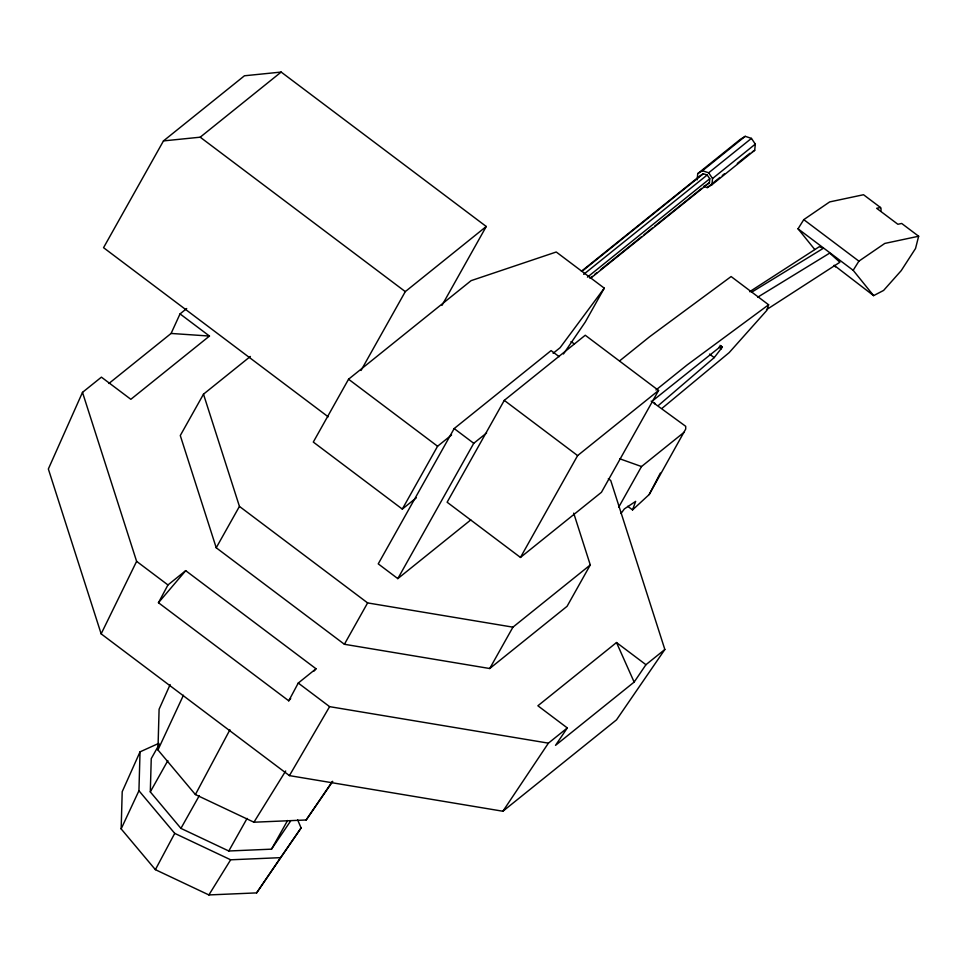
<?xml version="1.0" encoding="UTF-8"?>
<svg xmlns="http://www.w3.org/2000/svg" width="967" height="967" viewBox="0 0 967 967"><rect width="100%" height="100%" fill="white"/><g stroke="black" fill="none" stroke-linecap="round" stroke-linejoin="round"><path stroke-width="1.45" d="M297.631 819.811L301.088 827.945L256.618 892.892L208.884 894.934L155.385 869.659L121.153 828.888L122.205 791.695L140.034 751.855L158.769 743.369M121.153 828.888L138.934 790.74L140.034 751.855M290.535 821.128L271.509 849.159L228.792 850.996L180.926 828.381L150.308 791.888L151.251 758.611L159.301 744.264M332.745 781.396L306.164 819.98L253.934 822.216L195.394 794.56L157.947 749.945L159.096 709.246L170.144 684.563M590.656 278.218L709.452 182.654L709.778 178.738L707.179 175.003L703.287 173.758L700.217 175.704L581.421 271.268M697.147 179.826L697.739 173.613L740.529 139.2L745.231 136.323L751.444 138.39L755.312 144.107L754.707 150.332L711.93 184.745L707.228 187.61L703.505 186.377M711.93 184.745L712.534 178.52L708.666 172.803L702.453 170.736L697.739 173.613M880.768 211.302A37.278 6.89 -53 0 0 880.478 207.494L876.658 208.304L897.872 224.271L901.691 223.462L918.65 236.238L915.531 248.495L901.232 270.615L883.608 290.426L873.612 295.636L834.134 265.284L835.44 266.892M619.642 360.86L649.582 336.77L731.112 276.55L768.608 304.774L766.843 310.359L729.154 352.641L662.105 408.279M627.74 506.297L632.539 509.911L635.657 501.365L624.356 508.932L621.007 513.501M108.908 383.476L171.099 333.446L180.043 313.9L209.476 336.057L130.847 399.311L101.414 377.154L82.497 392.36L48.35 468.995L101.148 633.856L289.423 775.619L502.9 811.24L616.511 719.847L664.849 649.486L610.733 480.502L608.328 478.677M157.947 749.945L183.428 695.261M101.148 633.856L136.613 561.343L82.497 392.36M632.539 509.911L649.195 494.536L685.724 429.034L685.7 426.314L651.154 401.112M649.195 494.536L660.34 473.093M658.587 405.33L714.202 357.621L722.337 347.117L721.116 346.065L652.435 400.942M155.385 869.659L174.725 833.373L138.934 790.74M195.394 794.56L229.928 729.771M290.704 698.537L288.758 700.821L158.455 602.719L167.956 584.95L185.712 570.663L316.016 668.765L314.07 671.05M288.758 700.821L298.259 683.053L316.016 668.765M442.004 305.354L486.256 226.483L281.167 72.066L244.446 75.777L163.471 140.904L103.554 247.685L328.2 416.825M250.368 356.46L203.493 394.173L180.285 435.537L216.221 547.769L344.397 644.276L489.725 668.523L567.073 606.309L590.281 564.946L573.697 513.139M216.221 547.769L239.441 506.406L203.493 394.173M563.447 354.007L585.253 322.071L604.278 288.166L556.243 252L471.11 280.648L348.555 379.221L313.296 442.064L402.308 509.089L416.318 497.824M361.029 370.482L405.294 291.611L486.256 226.483M150.308 791.888L167.859 760.594M180.926 828.381L199.226 795.781M402.308 509.089L437.58 446.246L451.577 434.981M559.156 356.666L551.093 350.598L454.176 428.562L378.242 563.87L397.824 578.617L470.784 519.92M344.397 644.276L367.617 602.912L512.933 627.16L590.281 564.946M228.792 850.996L247.093 818.396M397.824 578.617L473.757 443.297L486.594 432.974M504.278 400.374L447.129 502.224L520.464 557.439L601.438 492.3L658.587 390.463L585.253 335.247L504.278 400.374L577.613 455.59L658.587 390.463M271.509 849.159L287.598 820.475M520.464 557.439L577.613 455.59M489.725 668.523L512.933 627.16M618.723 507.155L641.508 466.541L684.165 432.225M289.423 775.619L329.602 706.647L548.398 743.152L567.315 727.946L537.882 705.777L616.511 642.535L645.944 664.692L664.849 649.486M208.884 894.934L230.654 859.796L280.563 857.656L301.088 827.945M253.934 822.216L285.676 771.001M814.77 249.522L798.041 228.804L803.77 219.642L829.65 201.922L863.519 194.73L880.478 207.494M873.612 295.636L853.172 270.313L858.901 261.15L884.781 243.43L918.65 236.238M502.9 811.24L548.398 743.152M567.315 727.946L555.529 745.339L634.147 682.086L645.944 664.692M256.618 892.892L280.563 857.656M306.164 819.98L332.334 781.469M604.278 288.166L560.123 347.661L553.124 353.306M158.455 602.719L185.712 570.663M163.471 140.904L200.205 137.193L281.167 72.066M180.043 313.9L186.716 308.533M702.453 170.736L745.231 136.323M582.134 271.219L703.287 173.758M708.666 172.803L751.444 138.39M583.681 274.35L707.179 175.003M587.452 277.142L709.778 178.738M712.534 178.52L755.312 144.107M589.943 278.266L592.3 276.369M594.645 274.483L597.002 272.585M600.531 269.745L641.701 236.637M644.046 234.739L652.29 228.115M654.635 226.23L701.691 188.372M704.036 186.486L709.452 182.654M707.228 187.61L719.944 177.384M722.264 175.523L724.573 173.661M737.289 163.435L750.005 153.197M655.977 390.003L687.066 364.994L768.608 304.774M749.655 291.708L819.267 246.718L823.328 248.301L751.383 292.36M766.493 309.694L839.888 262.25L829.71 253.1L757.753 297.159M752.362 151.759L754.707 150.332M171.099 333.446L209.476 336.057M619.714 458.769L641.508 466.541M174.725 833.373L230.654 859.796M570.953 341.665L574.446 343.889M803.77 219.642L858.901 261.15M798.041 228.804L853.172 270.313M719.992 345.352L722.337 347.117M719.073 347.093L721.418 348.857M709.524 354.091L714.202 357.621M200.205 137.193L405.294 291.611M454.176 428.562L473.757 443.297M348.555 379.221L437.58 446.246M239.441 506.406L367.617 602.912M136.613 561.343L167.956 584.95M298.259 683.053L329.602 706.647M616.511 642.535L634.147 682.086M654.647 402.925L654.84 403.807"/></g></svg>
